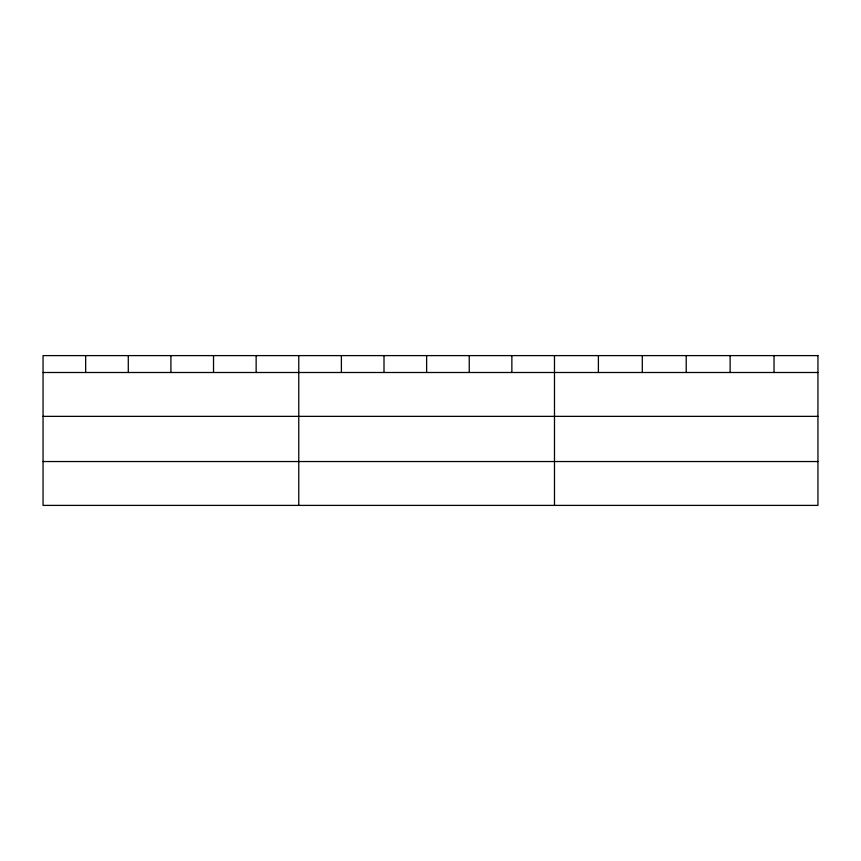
<?xml version="1.0" encoding="UTF-8"?>
<svg xmlns="http://www.w3.org/2000/svg" width="861" height="861" viewBox="0 0 861 861"><rect width="100%" height="100%" fill="white"/><g stroke="black" fill="none" stroke-linecap="round" stroke-linejoin="round"><path stroke-width="1.29" d="M43.05 372.501L817.95 372.501M43.05 416.358L817.95 416.358M43.05 461.539L817.95 461.539M774.039 355.604L774.039 372.501M730.128 355.604L730.128 372.501M686.217 355.604L686.217 372.501M642.306 355.604L642.306 372.501M598.395 355.604L598.395 372.501M554.484 355.604L554.484 505.396M511.864 355.604L511.864 372.501M469.245 355.604L469.245 372.501M426.625 355.604L426.625 372.501M384.006 355.604L384.006 372.501M341.386 355.604L341.386 372.501M298.767 355.604L298.767 505.396M256.147 355.604L256.147 372.501M213.528 355.604L213.528 372.501M170.909 355.604L170.909 372.501M128.289 355.604L128.289 372.501M85.669 355.604L85.669 372.501M817.95 355.604L43.05 355.604L43.05 505.396L817.95 505.396L817.95 355.604"/></g></svg>
